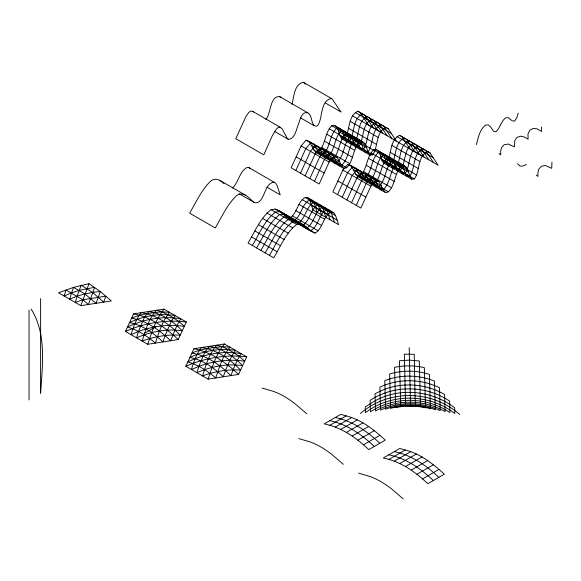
<?xml version="1.0" encoding="UTF-8"?>
<svg xmlns="http://www.w3.org/2000/svg" width="581" height="581" viewBox="0 0 581 581"><rect width="100%" height="100%" fill="white"/><g stroke="black" fill="none" stroke-linecap="round" stroke-linejoin="round"><path stroke-width="0.87" d="M410.876 404.957L410.709 406.017L405.654 406.119L405.574 405.705L404.311 354.185L414.253 354.279L415.008 395.385L415.676 406.257L405.821 405.821L395.719 407.535L394.543 367.374C404.347 365.246 414.594 365.355 424.355 367.664L425.532 407.826L420.564 406.831L420.477 406.417L419.3 360.968L409.365 360.118L399.43 360.779L400.767 406.678M551.95 162.23L551.725 168.345L545.356 165.534L541.448 166.217L538.769 169.122L537.897 172.971L537.955 176.384L536.212 175.063M388.319 128.815L385.857 127.384C375.464 132.359 378.485 146.572 372.668 154.829L370.024 155.134C366.408 151.22 367.49 144.495 362.515 141.626L359.784 141.946C352.638 148.925 353.836 160.676 346.675 167.742L343.865 168.534L341.788 165.999L337.321 157.662L334.075 156.391L329.129 162.099L319.158 183.974L291.146 167.8L301.118 145.925L306.064 140.217L309.31 141.488L313.776 149.833L315.853 152.367L318.664 151.576C325.832 144.502 324.626 132.758 331.773 125.772L334.511 125.452C339.478 128.328 338.396 135.053 342.013 138.961L344.656 138.663C350.474 130.405 347.453 116.185 357.845 111.211L388.319 128.815L396.38 141.096L368.369 124.93L360.307 112.649L357.845 111.211M430.049 152.912L427.594 151.481C417.202 156.456 420.223 170.669 414.406 178.926L411.762 179.231C408.145 175.317 409.227 168.592 404.253 165.716L401.515 166.035C394.368 173.022 395.574 184.773 388.406 191.839L385.602 192.631L383.525 190.096L379.052 181.751L375.805 180.48L370.86 186.196L360.888 208.071L332.884 191.897L342.855 170.022L347.801 164.314L351.047 165.585L355.514 173.922L357.591 176.457L360.402 175.665C367.57 168.599 366.364 156.848 373.51 149.869L376.241 149.549C381.216 152.418 380.134 159.15 383.75 163.058L386.394 162.753C392.211 154.495 389.19 140.282 399.583 135.308L430.049 152.912L438.118 165.193L410.106 149.026L402.045 136.738L399.583 135.308M291.909 104.486C294.001 97.18 294.233 83.715 303.478 82.342L332.129 98.908L336.711 105.698A203.561 117.522 -60 0 0 341.011 112.002L325.454 103.026M476.42 144.575C478.265 137.726 479.572 129.716 485.513 125.133L488.163 124.886L490.226 126.498L493.581 131.248L495.992 131.814C500.081 127.856 500.931 121.669 505.376 118.001L508.055 117.522L512.181 120.79L514.628 121.182L516.829 117.507L518.259 113.092M80.839 305.664L88.995 283.702L100.317 291.517L111.283 300.951L80.839 305.664L58.558 292.795L73.526 287.37L88.995 283.702M147.734 344.279C151.873 332.056 155.715 319.274 164.045 309.128L186.334 321.997L178.178 339.573L147.734 344.279L125.445 331.417L133.601 313.842L164.045 309.128M208.1 379.139C212.239 366.909 216.081 354.127 224.419 343.981L246.7 356.85L238.544 374.425L208.1 379.139L185.818 366.27L193.974 348.694L224.419 343.981M295.816 170.494L305.788 148.62L310.733 142.911L313.98 144.182L318.446 152.527L320.523 155.062L323.334 154.27C330.502 147.196 329.296 135.453 336.443 128.466L339.173 128.147C344.148 131.023 343.066 137.748 346.683 141.655L349.326 141.357C355.144 133.1 352.122 118.88 362.515 113.905L364.977 115.343L373.038 127.624M300.486 173.189L310.457 151.314L315.403 145.606L318.649 146.877L323.116 155.221L325.193 157.756L328.004 156.964C335.164 149.898 333.966 138.147 341.105 131.161L343.843 130.841C348.818 133.717 347.736 140.442 351.352 144.357L353.996 144.052C359.813 135.794 356.792 121.582 367.185 116.599L369.647 118.037L377.708 130.318M305.148 175.89L315.12 154.016L320.066 148.3L323.319 149.571L327.786 157.916L329.863 160.45L332.666 159.659C339.834 152.592 338.629 140.842 345.775 133.855L348.513 133.536C353.488 136.412 352.406 143.137 356.022 147.051L358.666 146.746C364.483 138.489 361.462 124.276 371.855 119.294L374.309 120.732L382.378 133.013M309.818 178.585L319.79 156.71L324.735 150.995L327.982 152.266L332.448 160.61L334.533 163.145L337.336 162.353C344.504 155.287 343.298 143.536 350.445 136.55L353.183 136.23C358.157 139.106 357.068 145.831 360.685 149.745L363.328 149.44C369.146 141.183 366.124 126.97 376.517 121.995L378.979 123.426L387.04 135.707M314.488 181.279L324.459 159.405L329.405 153.689L332.652 154.96L337.118 163.305L339.195 165.839L342.006 165.048C349.174 157.981 347.968 146.23 355.114 139.244L357.845 138.932C362.82 141.8 361.738 148.525 365.355 152.44L367.998 152.135C373.815 143.877 370.794 129.665 381.187 124.69L383.649 126.121L391.71 138.401M337.554 194.591L347.525 172.717L352.471 167.008L355.717 168.279L360.184 176.617L362.261 179.159L365.071 178.367C372.232 171.293 371.034 159.543 378.173 152.563L380.911 152.244C385.886 155.112 384.804 161.845 388.42 165.752L391.064 165.447C396.881 157.19 393.86 142.977 404.253 138.002L406.715 139.433L414.776 151.721M342.216 197.286L352.188 175.411L357.133 169.703L360.38 170.974L364.846 179.318L366.931 181.853L369.734 181.061C376.902 173.988 375.696 162.244 382.843 155.258L385.581 154.938C390.555 157.814 389.473 164.539 393.09 168.446L395.734 168.149C401.544 159.884 398.522 145.671 408.915 140.696L411.377 142.134L419.446 154.415M346.886 199.98L356.857 178.106L361.803 172.397L365.05 173.668L369.516 182.013L371.593 184.547L374.404 183.756C381.572 176.682 380.366 164.939 387.512 157.952L390.243 157.633C395.218 160.509 394.136 167.234 397.753 171.141L400.396 170.843C406.213 162.586 403.192 148.366 413.585 143.391L416.047 144.829L424.108 157.11M351.556 202.675L361.527 180.8L366.473 175.092L369.719 176.363L374.186 184.707L376.263 187.242L379.073 186.45C386.242 179.384 385.036 167.633 392.182 160.646L394.913 160.327C399.888 163.203 398.806 169.928 402.422 173.842L405.066 173.537C410.883 165.28 407.862 151.067 418.255 146.085L420.717 147.523L428.778 159.804M356.226 205.376L366.197 183.502L371.143 177.786L374.389 179.057L378.856 187.402L380.933 189.936L383.743 189.145C390.904 182.078 389.706 170.327 396.845 163.341L399.583 163.021C404.558 165.897 403.475 172.622 407.092 176.537L409.736 176.232C415.553 167.974 412.532 153.762 422.924 148.78L425.386 150.218L433.448 162.498M333.647 212.631L330.974 212.232C322.738 216.669 323.007 228.522 315.069 233.097C309.39 231.478 306.688 225.05 300.74 223.859L296.702 224.469C285.794 232.814 280.696 246.366 273.673 257.79L248.051 242.996C255.074 231.572 260.172 218.02 271.08 209.676L275.111 209.066C281.066 210.257 283.768 216.677 289.447 218.303C297.385 213.728 297.116 201.876 305.352 197.438L308.024 197.838L333.647 212.631L335.615 215.624L338.629 224.687L313.006 209.894L309.985 200.83L308.024 197.838M252.321 245.465C259.344 234.034 264.442 220.489 275.35 212.138L279.381 211.535C285.336 212.726 288.038 219.146 293.717 220.765C301.655 216.19 301.386 204.345 309.622 199.908L312.295 200.3L314.256 203.292L317.277 212.363M256.591 247.927C263.614 236.503 268.712 222.951 279.621 214.607L283.651 213.997C289.607 215.188 292.308 221.608 297.988 223.235C305.926 218.659 305.657 206.807 313.893 202.37L316.565 202.769L318.533 205.761L321.547 214.825M260.862 250.396C267.885 238.965 272.983 225.421 283.891 217.069L287.922 216.466C293.877 217.657 296.579 224.077 302.258 225.697C310.196 221.121 309.927 209.276 318.163 204.839L320.835 205.231L322.804 208.223L325.818 217.294M265.132 252.858C272.155 241.435 277.253 227.883 288.161 219.538L292.199 218.928C298.147 220.119 300.849 226.539 306.528 228.166C314.466 223.591 314.198 211.738 322.433 207.301L325.106 207.7L327.074 210.692L330.088 219.756M269.402 255.328C276.425 243.897 281.524 230.352 292.432 222L296.47 221.397C302.418 222.588 305.119 229.008 310.799 230.628C318.737 226.053 318.468 214.207 326.704 209.77L329.376 210.162L331.344 213.154L334.358 222.225M265.793 119.519C271.138 113.905 269.678 95.531 279.773 96.664L307.785 112.837C313.05 115.546 310.203 125.416 316.369 126.23A3.217 1.859 -60 0 0 318.395 124.523C322.666 116.796 320.552 100.317 331.49 98.516M232.429 188.033C238.544 182.557 239.089 172.739 246.083 167.982A6.217 3.588 -60 0 1 247.666 167.459L249.096 167.691L275.561 183.073L277.26 185.935L280.216 194.86L267.013 187.235M360.351 413.541C388.863 389.052 431.61 389.764 459.724 414.507M144.328 333.385L155.89 326.704M329.659 425.415L346.16 415.894C361.404 419.678 373.924 429.715 385.29 440.093L368.782 449.621C356.218 437.675 341.505 427.362 324.213 423.89L340.72 414.362L346.16 415.894M335.179 427.108L351.679 417.586M340.807 429.41L357.315 419.881M346.501 432.373L363.002 422.845M352.188 435.975L368.695 426.447M357.823 440.187L374.324 430.659M363.343 444.864L379.843 435.343M388.725 459.52L405.233 449.999C420.477 453.783 432.998 463.82 444.356 474.198L427.856 483.726C415.292 471.779 400.57 461.467 383.286 457.995L399.786 448.467L405.233 449.999M394.252 461.212L410.752 451.691M399.881 463.507L416.381 453.986M405.574 466.478L422.075 456.949M411.261 470.08L427.761 460.551M416.897 474.292L433.397 464.764M422.416 478.969L438.916 469.441M526.502 164.561L522.66 166.115L520.126 166.093L517.489 163.791M125.445 331.417C144.567 323.08 165.556 319.368 186.334 321.997M185.818 366.27C204.933 357.932 225.929 354.221 246.7 356.85M409.198 347.583L410.542 405.567L410.622 405.981L415.676 406.257M415.589 406.221L420.564 406.831M274.428 131.328L288.43 139.411C295.192 138.706 296.332 129.178 298.496 123.942C300.043 119.926 301.793 110.898 307.785 112.837M133.601 313.842C150.893 317.313 165.607 327.626 178.178 339.573M193.974 348.694C211.259 352.166 225.973 362.479 238.544 374.425M262.198 388.079L273.157 391.303A82.785 47.795 60 0 1 295.802 404.376L306.768 413.817M335.215 417.536C352.5 421.014 367.221 431.32 379.785 443.267M329.717 420.709C347.002 424.188 361.716 434.501 374.287 446.448M394.288 451.64C411.573 455.119 426.287 465.425 438.858 477.371M388.783 454.814C406.075 458.293 420.789 468.598 433.353 480.552M298.757 438.59L309.717 441.814A82.785 47.795 60 0 1 332.361 454.887L343.327 464.321M358.586 473.13L369.545 476.355A82.785 47.795 60 0 1 392.197 489.427L403.156 498.861M274.719 182.485L273.288 182.252A6.217 3.588 -60 0 0 271.705 182.775C263.941 186.138 263.81 204.701 254.529 202.646L238.994 193.684M280.746 127.566L252.735 111.399L250.977 111.065L248.886 112.307L246.01 116.382L235.777 138.706L263.789 154.88L272.119 136.092L275.59 130.071L278.008 127.595L279.897 127.246L282.272 128.938L286.789 137.588L288.43 139.411M245.632 195.252L219.327 180.088L215.856 179.159L212.958 179.711A10.233 5.904 -60 0 0 210.729 181.04C201.433 189.994 196.124 202.173 189.638 213.169L215.26 227.963C221.753 216.974 227.055 204.795 236.351 195.833A10.233 5.904 -60 0 1 238.588 194.504C245.385 191.962 249.677 199.414 254.529 202.646M355.281 112.46L383.286 128.633M397.012 136.557L425.023 152.723M363.198 117.188L391.202 133.354M404.928 141.285L432.939 157.451M352.558 115.895L380.562 132.061M394.288 139.985L422.3 156.158M350.111 121.255L378.115 137.428M391.841 145.352L419.852 161.518M348.418 128.198L376.43 144.364M390.156 152.287L418.16 168.461M334.511 125.452L362.515 141.626M376.241 149.549L404.253 165.716M336.98 127.566L364.991 143.732M378.718 151.656L406.729 167.829M331.773 125.772L359.784 141.946M373.51 149.869L401.515 166.035M346.922 134.821L374.934 150.995M388.66 158.918L416.664 175.084M338.759 131.567L366.764 147.734M380.497 155.664L408.501 171.831M329.115 128.728L357.126 144.901M370.852 152.825L398.864 168.991M344.656 138.663L372.668 154.829M386.394 162.753L414.406 178.926M340.096 136.107L368.1 152.28M381.826 160.203L409.837 176.377M342.013 138.961L370.024 155.134M383.75 163.058L411.762 179.231M300.355 117.761L314.357 125.845M326.733 134.182L354.737 150.356M368.463 158.279L396.474 174.453M324.481 141.154L352.485 157.32M366.212 165.251L394.223 181.417M321.809 147.523L349.82 163.689M363.546 171.62L391.55 187.786M309.31 141.488L337.321 157.662M351.047 165.585L379.052 181.751M306.064 140.217L334.075 156.391M347.801 164.314L375.805 180.48M311.801 145.54L339.812 161.714M353.538 169.637L381.543 185.804M318.664 151.576L346.675 167.742M360.402 175.665L388.406 191.839M313.776 149.833L341.788 165.999M355.514 173.922L383.525 190.096M315.853 152.367L343.865 168.534M357.591 176.457L385.602 192.631M301.118 145.925L329.129 162.099M342.855 170.022L370.86 186.196M296.136 156.863L324.14 173.036M337.866 180.96L365.877 197.133M305.352 197.438L330.974 212.232M309.985 200.83L335.615 215.624M302.229 199.668L327.851 214.469M311.503 205.34L337.125 220.134M298.99 204.381L324.612 219.175M295.823 210.62L321.446 225.413M292.664 216.067L318.294 230.86M278.953 210.612L304.582 225.406M275.111 209.066L300.74 223.859M282.613 213.641L308.235 228.435M289.447 218.303L315.069 233.097M286.106 216.858L311.728 231.652M271.08 209.676L296.702 224.469M266.853 212.98L292.483 227.774M262.597 218.405L288.22 233.199M258.53 224.731L284.153 239.525M254.841 230.904L280.463 245.698M251.42 236.874L277.043 251.667M249.096 167.691L250.317 168.708M303.478 82.342L305.395 84.143M220.003 180.459L223.946 183.56M279.773 96.664L281.066 97.768M252.735 111.399L253.527 111.98M498.977 153.573L500.728 154.887L500.662 151.474L501.541 147.632L504.221 144.72L508.128 144.044L514.497 146.848L514.722 140.733L516.959 137.428L520.678 136.165L524.57 137.065L528.056 139.244L528.013 133.87L529.792 130.267L533.242 128.423L537.236 128.873L541.55 131.488L541.405 127.007M31.105 309.041C46.865 333.879 42.369 365.413 40.612 393.257L40.612 298.619M29.05 310.225L29.05 399.939M71.543 292.897L69.698 299.23C79.292 294.669 89.786 292.475 100.317 291.517L96.061 303.304L84.855 293.906L73.526 287.37L71.543 292.897L64.128 296.012L65.987 290.035L82.829 299.76L88.45 304.48L94.688 287.305L79.169 290.362L71.543 292.897M138.438 331.519L136.593 337.851C150.769 331.475 166.798 328.585 182.252 330.785C173.24 321.511 161.881 313.42 148.823 311.489L144.567 317.066L138.438 331.519L131.016 334.634C133.434 326.958 136.092 318.984 141.212 312.665C156.5 314.917 169.63 324.387 180.212 335.179C167.357 334.358 154.219 336.588 142.163 341.062C145.577 330.364 148.62 318.751 156.434 310.305L162.055 311.808L169.616 312.346C162.208 321.097 159.027 332.47 155.345 343.102C147.211 336.138 137.85 330.008 127.486 327.023C143.906 319.122 162.702 315.737 180.764 318.78L176.922 325.563L170.567 340.749C159.775 330.19 146.775 320.763 131.567 318.235C141.132 313.907 151.699 312.745 162.055 311.808C170.066 315.643 178.004 320.015 184.293 326.391C168.889 324.009 152.999 326.108 138.438 331.519M198.811 366.371L196.959 372.704C211.135 366.328 227.164 363.445 242.626 365.638C233.613 356.364 222.247 348.273 209.196 346.341L204.933 351.919L198.811 366.371L191.389 369.487C193.8 361.818 196.458 353.836 201.585 347.518C216.866 349.769 230.003 359.24 240.585 370.032C227.73 369.211 214.585 371.441 202.529 375.922C205.943 365.217 208.993 353.604 216.807 345.165L222.421 346.668L229.989 347.198C222.581 355.95 219.393 367.323 215.711 377.955C207.577 370.99 198.215 364.861 187.859 361.876C204.272 353.974 223.075 350.597 241.13 353.633C236.67 360.38 233.744 368.056 230.933 375.602C220.141 365.042 207.148 355.616 191.933 353.088C201.505 348.76 212.072 347.598 222.421 346.668C230.439 350.496 238.37 354.868 244.659 361.244C229.255 358.862 213.372 360.968 198.811 366.371M77.157 296.136L75.269 302.447L82.829 299.76L105.836 296.201L103.672 302.127L92.597 292.439L81.224 285.227L77.157 296.136M165.084 335.636L162.956 341.926C153.631 333.015 142.439 325.011 129.527 322.629C143.565 315.868 159.753 312.985 175.186 315.563L171.359 321.206L165.084 335.636M225.45 370.489L223.322 376.778C213.997 367.867 202.813 359.864 189.893 357.482C203.931 350.721 220.119 347.845 235.559 350.416L231.725 356.059L225.45 370.489M370.206 403.788L365.231 406.947L365.405 412.684C391.427 392.858 429.156 393.446 454.836 413.556L454.669 407.818C430.615 389.285 395.755 386.714 370.206 403.788L370.453 411.827C394.238 396.155 426.447 396.627 449.955 412.597L449.621 401.122C426.113 385.152 393.896 384.68 370.119 400.353L370.206 403.788M379.974 391.347L375.006 393.751L375.508 410.963C396.845 398.973 423.948 399.35 445.068 411.646L444.567 394.434C425.067 383.235 400.396 381.623 379.974 391.347L380.562 410.106C399.256 401.311 421.646 401.602 440.187 410.687L439.512 387.738C420.978 378.652 398.588 378.369 379.887 387.157L379.974 391.347M389.742 378.914L384.775 380.562L385.61 409.249C401.493 403.17 419.533 403.388 435.3 409.736L434.465 381.049C420.317 375.42 404.347 374.505 389.742 378.914L390.664 408.392C403.577 404.536 417.579 404.696 430.412 408.777L429.41 374.353C416.577 370.271 402.568 370.112 389.662 373.968L389.742 378.914"/></g></svg>
